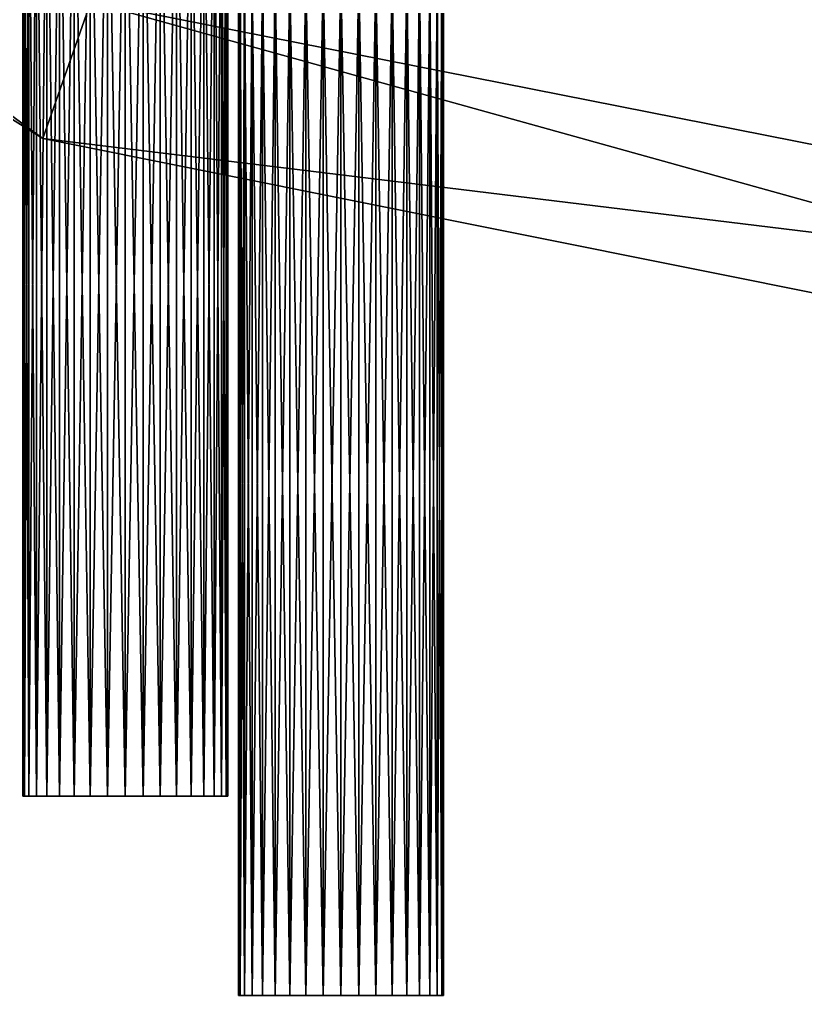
# Model space of a CAD drawing. Header units: metres. Extents: x -0.98 to 0.98, y -0.47 to 1.2.
# Drawn here: x -0.3806 to -0.2273, y -0.4669 to -0.2763 of the extents above; entities that cross this region are included whole.
import ezdxf

# ---------------------------------------------------------------- set-up
doc = ezdxf.new("R2010")
doc.units = ezdxf.units.M

msp = doc.modelspace()

# ---------------------------------------------------------------- linework, layer by layer
at = {"layer": 'Banana'}
for points in [[(-0.66817, -0.08569, 0.03883), (-0.37608, -0.29958, 0), (-0.68637, -0.10512, 0)], [(-0.66817, -0.08569, 0.03883), (-0.36673, -0.27287, 0.03883), (-0.37608, -0.29958, 0)], [(-0.68637, -0.10512, 0), (-0.37608, -0.29958, 0), (-0.36673, -0.27287, -0.03883)], [(-0.3408, -0.20017, 0.07063), (0, -0.34541, 0.03883), (-0.36673, -0.27287, 0.03883)], [(-0.3408, -0.20017, 0.07063), (0, -0.26484, 0.07062), (0, -0.34541, 0.03883)], [(-0.36673, -0.27287, -0.03883), (0, -0.34541, -0.03883), (0, -0.26484, -0.07062)], [(-0.37608, -0.29958, 0), (0, -0.34541, -0.03883), (-0.36673, -0.27287, -0.03883)], [(-0.36673, -0.27287, 0.03883), (0, -0.375), (-0.37608, -0.29958, 0)], [(-0.36673, -0.27287, 0.03883), (0, -0.34541, 0.03883), (0, -0.375)], [(-0.37608, -0.29958, 0), (0, -0.375, 0), (0, -0.34541, -0.03883)]]:
    msp.add_3dface(points, dxfattribs=at)
at = {"layer": 'Cylinder 3'}
for points in [[(-0.38002, -0.42798, 0), (-0.37971, -0.22798, 0.00347), (-0.37971, -0.42798, 0.00347)], [(-0.38002, -0.42798, 0), (-0.38002, -0.22798, 0), (-0.37971, -0.22798, 0.00347)], [(-0.37971, -0.42798, -0.00347), (-0.38002, -0.22798, 0), (-0.38002, -0.42798, 0)], [(-0.37971, -0.42798, -0.00347), (-0.37971, -0.22798, -0.00347), (-0.38002, -0.22798, 0)], [(-0.37971, -0.42798, 0.00347), (-0.37881, -0.22798, 0.00684), (-0.37881, -0.42798, 0.00684)], [(-0.37971, -0.42798, 0.00347), (-0.37971, -0.22798, 0.00347), (-0.37881, -0.22798, 0.00684)], [(-0.37881, -0.42798, -0.00684), (-0.37971, -0.22798, -0.00347), (-0.37971, -0.42798, -0.00347)], [(-0.37881, -0.42798, -0.00684), (-0.37881, -0.22798, -0.00684), (-0.37971, -0.22798, -0.00347)], [(-0.37881, -0.42798, 0.00684), (-0.37734, -0.22798, 0.01), (-0.37734, -0.42798, 0.01)], [(-0.37881, -0.42798, 0.00684), (-0.37881, -0.22798, 0.00684), (-0.37734, -0.22798, 0.01)], [(-0.37734, -0.42798, -0.01), (-0.37881, -0.22798, -0.00684), (-0.37881, -0.42798, -0.00684)], [(-0.37734, -0.42798, -0.01), (-0.37734, -0.22798, -0.01), (-0.37881, -0.22798, -0.00684)], [(-0.37734, -0.42798, 0.01), (-0.37534, -0.22798, 0.01286), (-0.37534, -0.42798, 0.01286)], [(-0.37734, -0.42798, 0.01), (-0.37734, -0.22798, 0.01), (-0.37534, -0.22798, 0.01286)], [(-0.37534, -0.42798, -0.01286), (-0.37734, -0.22798, -0.01), (-0.37734, -0.42798, -0.01)], [(-0.37534, -0.42798, -0.01286), (-0.37534, -0.22798, -0.01286), (-0.37734, -0.22798, -0.01)], [(-0.37534, -0.42798, 0.01286), (-0.37287, -0.22798, 0.01532), (-0.37287, -0.42798, 0.01532)], [(-0.37534, -0.42798, 0.01286), (-0.37534, -0.22798, 0.01286), (-0.37287, -0.22798, 0.01532)], [(-0.37287, -0.42798, -0.01532), (-0.37534, -0.22798, -0.01286), (-0.37534, -0.42798, -0.01286)], [(-0.37287, -0.42798, -0.01532), (-0.37287, -0.22798, -0.01532), (-0.37534, -0.22798, -0.01286)], [(-0.37287, -0.42798, 0.01532), (-0.37002, -0.22798, 0.01732), (-0.37002, -0.42798, 0.01732)], [(-0.37287, -0.42798, 0.01532), (-0.37287, -0.22798, 0.01532), (-0.37002, -0.22798, 0.01732)], [(-0.37002, -0.42798, -0.01732), (-0.37287, -0.22798, -0.01532), (-0.37287, -0.42798, -0.01532)], [(-0.37002, -0.42798, -0.01732), (-0.37002, -0.22798, -0.01732), (-0.37287, -0.22798, -0.01532)], [(-0.37002, -0.42798, 0.01732), (-0.36686, -0.22798, 0.01879), (-0.36686, -0.42798, 0.01879)], [(-0.37002, -0.42798, 0.01732), (-0.37002, -0.22798, 0.01732), (-0.36686, -0.22798, 0.01879)], [(-0.36686, -0.42798, -0.01879), (-0.37002, -0.22798, -0.01732), (-0.37002, -0.42798, -0.01732)], [(-0.36686, -0.42798, -0.01879), (-0.36686, -0.22798, -0.01879), (-0.37002, -0.22798, -0.01732)], [(-0.36686, -0.42798, 0.01879), (-0.36349, -0.22798, 0.0197), (-0.36349, -0.42798, 0.0197)], [(-0.36686, -0.42798, 0.01879), (-0.36686, -0.22798, 0.01879), (-0.36349, -0.22798, 0.0197)], [(-0.36349, -0.42798, -0.0197), (-0.36686, -0.22798, -0.01879), (-0.36686, -0.42798, -0.01879)], [(-0.36349, -0.42798, -0.0197), (-0.36349, -0.22798, -0.0197), (-0.36686, -0.22798, -0.01879)], [(-0.36349, -0.42798, 0.0197), (-0.36002, -0.22798, 0.02), (-0.36002, -0.42798, 0.02)], [(-0.36349, -0.42798, 0.0197), (-0.36349, -0.22798, 0.0197), (-0.36002, -0.22798, 0.02)], [(-0.36002, -0.42798, -0.02), (-0.36349, -0.22798, -0.0197), (-0.36349, -0.42798, -0.0197)], [(-0.36002, -0.42798, -0.02), (-0.36002, -0.22798, -0.02), (-0.36349, -0.22798, -0.0197)], [(-0.35654, -0.42798, -0.0197), (-0.36002, -0.22798, -0.02), (-0.36002, -0.42798, -0.02)], [(-0.35654, -0.42798, -0.0197), (-0.35654, -0.22798, -0.0197), (-0.36002, -0.22798, -0.02)], [(-0.36002, -0.42798, 0.02), (-0.35654, -0.22798, 0.0197), (-0.35654, -0.42798, 0.0197)], [(-0.36002, -0.42798, 0.02), (-0.36002, -0.22798, 0.02), (-0.35654, -0.22798, 0.0197)], [(-0.35318, -0.42798, -0.01879), (-0.35654, -0.22798, -0.0197), (-0.35654, -0.42798, -0.0197)], [(-0.35318, -0.42798, -0.01879), (-0.35318, -0.22798, -0.01879), (-0.35654, -0.22798, -0.0197)], [(-0.35654, -0.42798, 0.0197), (-0.35318, -0.22798, 0.01879), (-0.35318, -0.42798, 0.01879)], [(-0.35654, -0.42798, 0.0197), (-0.35654, -0.22798, 0.0197), (-0.35318, -0.22798, 0.01879)], [(-0.35002, -0.42798, -0.01732), (-0.35318, -0.22798, -0.01879), (-0.35318, -0.42798, -0.01879)], [(-0.35002, -0.42798, -0.01732), (-0.35002, -0.22798, -0.01732), (-0.35318, -0.22798, -0.01879)], [(-0.35318, -0.42798, 0.01879), (-0.35002, -0.22798, 0.01732), (-0.35002, -0.42798, 0.01732)], [(-0.35318, -0.42798, 0.01879), (-0.35318, -0.22798, 0.01879), (-0.35002, -0.22798, 0.01732)], [(-0.34716, -0.42798, -0.01532), (-0.35002, -0.22798, -0.01732), (-0.35002, -0.42798, -0.01732)], [(-0.34716, -0.42798, -0.01532), (-0.34716, -0.22798, -0.01532), (-0.35002, -0.22798, -0.01732)], [(-0.35002, -0.42798, 0.01732), (-0.34716, -0.22798, 0.01532), (-0.34716, -0.42798, 0.01532)], [(-0.35002, -0.42798, 0.01732), (-0.35002, -0.22798, 0.01732), (-0.34716, -0.22798, 0.01532)], [(-0.3447, -0.42798, -0.01286), (-0.34716, -0.22798, -0.01532), (-0.34716, -0.42798, -0.01532)], [(-0.3447, -0.42798, -0.01286), (-0.3447, -0.22798, -0.01286), (-0.34716, -0.22798, -0.01532)], [(-0.34716, -0.42798, 0.01532), (-0.3447, -0.22798, 0.01286), (-0.3447, -0.42798, 0.01286)], [(-0.34716, -0.42798, 0.01532), (-0.34716, -0.22798, 0.01532), (-0.3447, -0.22798, 0.01286)], [(-0.3427, -0.42798, -0.01), (-0.3447, -0.22798, -0.01286), (-0.3447, -0.42798, -0.01286)], [(-0.3427, -0.42798, -0.01), (-0.3427, -0.22798, -0.01), (-0.3447, -0.22798, -0.01286)], [(-0.3447, -0.42798, 0.01286), (-0.3427, -0.22798, 0.01), (-0.3427, -0.42798, 0.01)], [(-0.3447, -0.42798, 0.01286), (-0.3447, -0.22798, 0.01286), (-0.3427, -0.22798, 0.01)], [(-0.34122, -0.42798, -0.00684), (-0.3427, -0.22798, -0.01), (-0.3427, -0.42798, -0.01)], [(-0.34122, -0.42798, -0.00684), (-0.34122, -0.22798, -0.00684), (-0.3427, -0.22798, -0.01)], [(-0.3427, -0.42798, 0.01), (-0.34122, -0.22798, 0.00684), (-0.34122, -0.42798, 0.00684)], [(-0.3427, -0.42798, 0.01), (-0.3427, -0.22798, 0.01), (-0.34122, -0.22798, 0.00684)], [(-0.34032, -0.42798, -0.00347), (-0.34122, -0.22798, -0.00684), (-0.34122, -0.42798, -0.00684)], [(-0.34032, -0.42798, -0.00347), (-0.34032, -0.22798, -0.00347), (-0.34122, -0.22798, -0.00684)], [(-0.34122, -0.42798, 0.00684), (-0.34032, -0.22798, 0.00347), (-0.34032, -0.42798, 0.00347)], [(-0.34122, -0.42798, 0.00684), (-0.34122, -0.22798, 0.00684), (-0.34032, -0.22798, 0.00347)], [(-0.34002, -0.42798, 0), (-0.34032, -0.22798, -0.00347), (-0.34032, -0.42798, -0.00347)], [(-0.34002, -0.42798, 0), (-0.34002, -0.22798, 0), (-0.34032, -0.22798, -0.00347)], [(-0.34032, -0.42798, 0.00347), (-0.34002, -0.22798, 0), (-0.34002, -0.42798, 0)], [(-0.34032, -0.42798, 0.00347), (-0.34032, -0.22798, 0.00347), (-0.34002, -0.22798, 0)], [(-0.36002, -0.42798, 0), (-0.38002, -0.42798, 0), (-0.37971, -0.42798, 0.00347)], [(-0.38002, -0.42798, 0), (-0.37971, -0.42798, 0.00347), (-0.37971, -0.42798, 0.00347)], [(-0.38002, -0.42798, 0), (-0.38002, -0.42798, 0), (-0.37971, -0.42798, 0.00347)], [(-0.36002, -0.42798, 0), (-0.38002, -0.42798, 0), (-0.36002, -0.42798, 0)], [(-0.36002, -0.42798, 0), (-0.37971, -0.42798, -0.00347), (-0.38002, -0.42798, 0)], [(-0.37971, -0.42798, -0.00347), (-0.38002, -0.42798, 0), (-0.38002, -0.42798, 0)], [(-0.37971, -0.42798, -0.00347), (-0.37971, -0.42798, -0.00347), (-0.38002, -0.42798, 0)], [(-0.36002, -0.42798, 0), (-0.37971, -0.42798, 0.00347), (-0.37881, -0.42798, 0.00684)], [(-0.37971, -0.42798, 0.00347), (-0.37881, -0.42798, 0.00684), (-0.37881, -0.42798, 0.00684)], [(-0.37971, -0.42798, 0.00347), (-0.37971, -0.42798, 0.00347), (-0.37881, -0.42798, 0.00684)], [(-0.36002, -0.42798, 0), (-0.37971, -0.42798, 0.00347), (-0.36002, -0.42798, 0)], [(-0.36002, -0.42798, 0), (-0.37971, -0.42798, -0.00347), (-0.36002, -0.42798, 0)], [(-0.36002, -0.42798, 0), (-0.37881, -0.42798, -0.00684), (-0.37971, -0.42798, -0.00347)], [(-0.37881, -0.42798, -0.00684), (-0.37971, -0.42798, -0.00347), (-0.37971, -0.42798, -0.00347)], [(-0.37881, -0.42798, -0.00684), (-0.37881, -0.42798, -0.00684), (-0.37971, -0.42798, -0.00347)], [(-0.36002, -0.42798, 0), (-0.37881, -0.42798, 0.00684), (-0.37734, -0.42798, 0.01)], [(-0.37881, -0.42798, 0.00684), (-0.37734, -0.42798, 0.01), (-0.37734, -0.42798, 0.01)], [(-0.37881, -0.42798, 0.00684), (-0.37881, -0.42798, 0.00684), (-0.37734, -0.42798, 0.01)], [(-0.36002, -0.42798, 0), (-0.37881, -0.42798, 0.00684), (-0.36002, -0.42798, 0)], [(-0.36002, -0.42798, 0), (-0.37881, -0.42798, -0.00684), (-0.36002, -0.42798, 0)], [(-0.36002, -0.42798, 0), (-0.37734, -0.42798, -0.01), (-0.37881, -0.42798, -0.00684)], [(-0.37734, -0.42798, -0.01), (-0.37881, -0.42798, -0.00684), (-0.37881, -0.42798, -0.00684)], [(-0.37734, -0.42798, -0.01), (-0.37734, -0.42798, -0.01), (-0.37881, -0.42798, -0.00684)], [(-0.36002, -0.42798, 0), (-0.37734, -0.42798, 0.01), (-0.37534, -0.42798, 0.01286)], [(-0.37734, -0.42798, 0.01), (-0.37534, -0.42798, 0.01286), (-0.37534, -0.42798, 0.01286)], [(-0.37734, -0.42798, 0.01), (-0.37734, -0.42798, 0.01), (-0.37534, -0.42798, 0.01286)], [(-0.36002, -0.42798, 0), (-0.37734, -0.42798, 0.01), (-0.36002, -0.42798, 0)], [(-0.36002, -0.42798, 0), (-0.37734, -0.42798, -0.01), (-0.36002, -0.42798, 0)], [(-0.36002, -0.42798, 0), (-0.37534, -0.42798, -0.01286), (-0.37734, -0.42798, -0.01)], [(-0.37534, -0.42798, -0.01286), (-0.37734, -0.42798, -0.01), (-0.37734, -0.42798, -0.01)], [(-0.37534, -0.42798, -0.01286), (-0.37534, -0.42798, -0.01286), (-0.37734, -0.42798, -0.01)], [(-0.36002, -0.42798, 0), (-0.37534, -0.42798, 0.01286), (-0.37287, -0.42798, 0.01532)], [(-0.37534, -0.42798, 0.01286), (-0.37287, -0.42798, 0.01532), (-0.37287, -0.42798, 0.01532)], [(-0.37534, -0.42798, 0.01286), (-0.37534, -0.42798, 0.01286), (-0.37287, -0.42798, 0.01532)], [(-0.36002, -0.42798, 0), (-0.37534, -0.42798, 0.01286), (-0.36002, -0.42798, 0)], [(-0.36002, -0.42798, 0), (-0.37534, -0.42798, -0.01286), (-0.36002, -0.42798, 0)], [(-0.36002, -0.42798, 0), (-0.37287, -0.42798, -0.01532), (-0.37534, -0.42798, -0.01286)], [(-0.37287, -0.42798, -0.01532), (-0.37534, -0.42798, -0.01286), (-0.37534, -0.42798, -0.01286)], [(-0.37287, -0.42798, -0.01532), (-0.37287, -0.42798, -0.01532), (-0.37534, -0.42798, -0.01286)], [(-0.36002, -0.42798, 0), (-0.37287, -0.42798, 0.01532), (-0.37002, -0.42798, 0.01732)], [(-0.37287, -0.42798, 0.01532), (-0.37002, -0.42798, 0.01732), (-0.37002, -0.42798, 0.01732)], [(-0.37287, -0.42798, 0.01532), (-0.37287, -0.42798, 0.01532), (-0.37002, -0.42798, 0.01732)], [(-0.36002, -0.42798, 0), (-0.37287, -0.42798, 0.01532), (-0.36002, -0.42798, 0)], [(-0.36002, -0.42798, 0), (-0.37287, -0.42798, -0.01532), (-0.36002, -0.42798, 0)], [(-0.36002, -0.42798, 0), (-0.37002, -0.42798, -0.01732), (-0.37287, -0.42798, -0.01532)], [(-0.37002, -0.42798, -0.01732), (-0.37287, -0.42798, -0.01532), (-0.37287, -0.42798, -0.01532)], [(-0.37002, -0.42798, -0.01732), (-0.37002, -0.42798, -0.01732), (-0.37287, -0.42798, -0.01532)], [(-0.36002, -0.42798, 0), (-0.37002, -0.42798, 0.01732), (-0.36686, -0.42798, 0.01879)], [(-0.37002, -0.42798, 0.01732), (-0.36686, -0.42798, 0.01879), (-0.36686, -0.42798, 0.01879)], [(-0.37002, -0.42798, 0.01732), (-0.37002, -0.42798, 0.01732), (-0.36686, -0.42798, 0.01879)], [(-0.36002, -0.42798, 0), (-0.37002, -0.42798, 0.01732), (-0.36002, -0.42798, 0)], [(-0.36002, -0.42798, 0), (-0.37002, -0.42798, -0.01732), (-0.36002, -0.42798, 0)], [(-0.36002, -0.42798, 0), (-0.36686, -0.42798, -0.01879), (-0.37002, -0.42798, -0.01732)], [(-0.36686, -0.42798, -0.01879), (-0.37002, -0.42798, -0.01732), (-0.37002, -0.42798, -0.01732)], [(-0.36686, -0.42798, -0.01879), (-0.36686, -0.42798, -0.01879), (-0.37002, -0.42798, -0.01732)], [(-0.36002, -0.42798, 0), (-0.36686, -0.42798, 0.01879), (-0.36349, -0.42798, 0.0197)], [(-0.36686, -0.42798, 0.01879), (-0.36349, -0.42798, 0.0197), (-0.36349, -0.42798, 0.0197)], [(-0.36686, -0.42798, 0.01879), (-0.36686, -0.42798, 0.01879), (-0.36349, -0.42798, 0.0197)], [(-0.36002, -0.42798, 0), (-0.36686, -0.42798, 0.01879), (-0.36002, -0.42798, 0)], [(-0.36002, -0.42798, 0), (-0.36686, -0.42798, -0.01879), (-0.36002, -0.42798, 0)], [(-0.36002, -0.42798, 0), (-0.36349, -0.42798, -0.0197), (-0.36686, -0.42798, -0.01879)], [(-0.36349, -0.42798, -0.0197), (-0.36686, -0.42798, -0.01879), (-0.36686, -0.42798, -0.01879)], [(-0.36349, -0.42798, -0.0197), (-0.36349, -0.42798, -0.0197), (-0.36686, -0.42798, -0.01879)], [(-0.36002, -0.42798, 0), (-0.36349, -0.42798, 0.0197), (-0.36002, -0.42798, 0.02)], [(-0.36349, -0.42798, 0.0197), (-0.36002, -0.42798, 0.02), (-0.36002, -0.42798, 0.02)], [(-0.36349, -0.42798, 0.0197), (-0.36349, -0.42798, 0.0197), (-0.36002, -0.42798, 0.02)], [(-0.36002, -0.42798, 0), (-0.36349, -0.42798, 0.0197), (-0.36002, -0.42798, 0)], [(-0.36002, -0.42798, 0), (-0.36349, -0.42798, -0.0197), (-0.36002, -0.42798, 0)], [(-0.36002, -0.42798, 0), (-0.36002, -0.42798, -0.02), (-0.36349, -0.42798, -0.0197)], [(-0.36002, -0.42798, -0.02), (-0.36349, -0.42798, -0.0197), (-0.36349, -0.42798, -0.0197)], [(-0.36002, -0.42798, -0.02), (-0.36002, -0.42798, -0.02), (-0.36349, -0.42798, -0.0197)], [(-0.36002, -0.42798, 0), (-0.36002, -0.42798, 0.02), (-0.36002, -0.42798, 0)], [(-0.36002, -0.42798, 0), (-0.36002, -0.42798, -0.02), (-0.36002, -0.42798, 0)], [(-0.36002, -0.42798, 0), (-0.35654, -0.42798, -0.0197), (-0.36002, -0.42798, -0.02)], [(-0.35654, -0.42798, -0.0197), (-0.36002, -0.42798, -0.02), (-0.36002, -0.42798, -0.02)], [(-0.35654, -0.42798, -0.0197), (-0.35654, -0.42798, -0.0197), (-0.36002, -0.42798, -0.02)], [(-0.36002, -0.42798, 0), (-0.35654, -0.42798, -0.0197), (-0.36002, -0.42798, 0)], [(-0.36002, -0.42798, 0), (-0.35318, -0.42798, -0.01879), (-0.35654, -0.42798, -0.0197)], [(-0.36002, -0.42798, 0), (-0.35318, -0.42798, -0.01879), (-0.36002, -0.42798, 0)], [(-0.36002, -0.42798, 0), (-0.35002, -0.42798, -0.01732), (-0.35318, -0.42798, -0.01879)], [(-0.36002, -0.42798, 0), (-0.35002, -0.42798, -0.01732), (-0.36002, -0.42798, 0)], [(-0.36002, -0.42798, 0), (-0.34716, -0.42798, -0.01532), (-0.35002, -0.42798, -0.01732)], [(-0.36002, -0.42798, 0), (-0.34716, -0.42798, -0.01532), (-0.36002, -0.42798, 0)], [(-0.36002, -0.42798, 0), (-0.3447, -0.42798, -0.01286), (-0.34716, -0.42798, -0.01532)], [(-0.36002, -0.42798, 0), (-0.3447, -0.42798, -0.01286), (-0.36002, -0.42798, 0)], [(-0.36002, -0.42798, 0), (-0.3427, -0.42798, -0.01), (-0.3447, -0.42798, -0.01286)], [(-0.36002, -0.42798, 0), (-0.3427, -0.42798, -0.01), (-0.36002, -0.42798, 0)], [(-0.36002, -0.42798, 0), (-0.34122, -0.42798, -0.00684), (-0.3427, -0.42798, -0.01)], [(-0.36002, -0.42798, 0), (-0.34122, -0.42798, -0.00684), (-0.36002, -0.42798, 0)], [(-0.36002, -0.42798, 0), (-0.34032, -0.42798, -0.00347), (-0.34122, -0.42798, -0.00684)], [(-0.36002, -0.42798, 0), (-0.34032, -0.42798, -0.00347), (-0.36002, -0.42798, 0)], [(-0.36002, -0.42798, 0), (-0.34002, -0.42798, 0), (-0.34032, -0.42798, -0.00347)], [(-0.36002, -0.42798, 0), (-0.34002, -0.42798, 0), (-0.36002, -0.42798, 0)], [(-0.36002, -0.42798, 0), (-0.34032, -0.42798, 0.00347), (-0.34002, -0.42798, 0)], [(-0.36002, -0.42798, 0), (-0.34032, -0.42798, 0.00347), (-0.36002, -0.42798, 0)], [(-0.36002, -0.42798, 0), (-0.34122, -0.42798, 0.00684), (-0.34032, -0.42798, 0.00347)], [(-0.36002, -0.42798, 0), (-0.34122, -0.42798, 0.00684), (-0.36002, -0.42798, 0)], [(-0.36002, -0.42798, 0), (-0.3427, -0.42798, 0.01), (-0.34122, -0.42798, 0.00684)], [(-0.36002, -0.42798, 0), (-0.3427, -0.42798, 0.01), (-0.36002, -0.42798, 0)], [(-0.36002, -0.42798, 0), (-0.3447, -0.42798, 0.01286), (-0.3427, -0.42798, 0.01)], [(-0.36002, -0.42798, 0), (-0.3447, -0.42798, 0.01286), (-0.36002, -0.42798, 0)], [(-0.36002, -0.42798, 0), (-0.34716, -0.42798, 0.01532), (-0.3447, -0.42798, 0.01286)], [(-0.36002, -0.42798, 0), (-0.34716, -0.42798, 0.01532), (-0.36002, -0.42798, 0)], [(-0.36002, -0.42798, 0), (-0.35002, -0.42798, 0.01732), (-0.34716, -0.42798, 0.01532)], [(-0.36002, -0.42798, 0), (-0.35002, -0.42798, 0.01732), (-0.36002, -0.42798, 0)], [(-0.36002, -0.42798, 0), (-0.35318, -0.42798, 0.01879), (-0.35002, -0.42798, 0.01732)], [(-0.36002, -0.42798, 0), (-0.35318, -0.42798, 0.01879), (-0.36002, -0.42798, 0)], [(-0.36002, -0.42798, 0), (-0.35654, -0.42798, 0.0197), (-0.35318, -0.42798, 0.01879)], [(-0.36002, -0.42798, 0), (-0.35654, -0.42798, 0.0197), (-0.36002, -0.42798, 0)], [(-0.36002, -0.42798, 0), (-0.36002, -0.42798, 0.02), (-0.35654, -0.42798, 0.0197)], [(-0.36002, -0.42798, 0.02), (-0.35654, -0.42798, 0.0197), (-0.35654, -0.42798, 0.0197)], [(-0.36002, -0.42798, 0.02), (-0.36002, -0.42798, 0.02), (-0.35654, -0.42798, 0.0197)], [(-0.35318, -0.42798, -0.01879), (-0.35654, -0.42798, -0.0197), (-0.35654, -0.42798, -0.0197)], [(-0.35318, -0.42798, -0.01879), (-0.35318, -0.42798, -0.01879), (-0.35654, -0.42798, -0.0197)], [(-0.35654, -0.42798, 0.0197), (-0.35318, -0.42798, 0.01879), (-0.35318, -0.42798, 0.01879)], [(-0.35654, -0.42798, 0.0197), (-0.35654, -0.42798, 0.0197), (-0.35318, -0.42798, 0.01879)], [(-0.35002, -0.42798, -0.01732), (-0.35318, -0.42798, -0.01879), (-0.35318, -0.42798, -0.01879)], [(-0.35002, -0.42798, -0.01732), (-0.35002, -0.42798, -0.01732), (-0.35318, -0.42798, -0.01879)], [(-0.35318, -0.42798, 0.01879), (-0.35002, -0.42798, 0.01732), (-0.35002, -0.42798, 0.01732)], [(-0.35318, -0.42798, 0.01879), (-0.35318, -0.42798, 0.01879), (-0.35002, -0.42798, 0.01732)], [(-0.34716, -0.42798, -0.01532), (-0.35002, -0.42798, -0.01732), (-0.35002, -0.42798, -0.01732)], [(-0.34716, -0.42798, -0.01532), (-0.34716, -0.42798, -0.01532), (-0.35002, -0.42798, -0.01732)], [(-0.35002, -0.42798, 0.01732), (-0.34716, -0.42798, 0.01532), (-0.34716, -0.42798, 0.01532)], [(-0.35002, -0.42798, 0.01732), (-0.35002, -0.42798, 0.01732), (-0.34716, -0.42798, 0.01532)], [(-0.3447, -0.42798, -0.01286), (-0.34716, -0.42798, -0.01532), (-0.34716, -0.42798, -0.01532)], [(-0.3447, -0.42798, -0.01286), (-0.3447, -0.42798, -0.01286), (-0.34716, -0.42798, -0.01532)], [(-0.34716, -0.42798, 0.01532), (-0.3447, -0.42798, 0.01286), (-0.3447, -0.42798, 0.01286)], [(-0.34716, -0.42798, 0.01532), (-0.34716, -0.42798, 0.01532), (-0.3447, -0.42798, 0.01286)], [(-0.3427, -0.42798, -0.01), (-0.3447, -0.42798, -0.01286), (-0.3447, -0.42798, -0.01286)], [(-0.3427, -0.42798, -0.01), (-0.3427, -0.42798, -0.01), (-0.3447, -0.42798, -0.01286)], [(-0.3447, -0.42798, 0.01286), (-0.3427, -0.42798, 0.01), (-0.3427, -0.42798, 0.01)], [(-0.3447, -0.42798, 0.01286), (-0.3447, -0.42798, 0.01286), (-0.3427, -0.42798, 0.01)], [(-0.34122, -0.42798, -0.00684), (-0.3427, -0.42798, -0.01), (-0.3427, -0.42798, -0.01)], [(-0.34122, -0.42798, -0.00684), (-0.34122, -0.42798, -0.00684), (-0.3427, -0.42798, -0.01)], [(-0.3427, -0.42798, 0.01), (-0.34122, -0.42798, 0.00684), (-0.34122, -0.42798, 0.00684)], [(-0.3427, -0.42798, 0.01), (-0.3427, -0.42798, 0.01), (-0.34122, -0.42798, 0.00684)], [(-0.34032, -0.42798, -0.00347), (-0.34122, -0.42798, -0.00684), (-0.34122, -0.42798, -0.00684)], [(-0.34032, -0.42798, -0.00347), (-0.34032, -0.42798, -0.00347), (-0.34122, -0.42798, -0.00684)], [(-0.34122, -0.42798, 0.00684), (-0.34032, -0.42798, 0.00347), (-0.34032, -0.42798, 0.00347)], [(-0.34122, -0.42798, 0.00684), (-0.34122, -0.42798, 0.00684), (-0.34032, -0.42798, 0.00347)], [(-0.34002, -0.42798, 0), (-0.34032, -0.42798, -0.00347), (-0.34032, -0.42798, -0.00347)], [(-0.34002, -0.42798, 0), (-0.34002, -0.42798, 0), (-0.34032, -0.42798, -0.00347)], [(-0.34032, -0.42798, 0.00347), (-0.34002, -0.42798, 0), (-0.34002, -0.42798, 0)], [(-0.34032, -0.42798, 0.00347), (-0.34032, -0.42798, 0.00347), (-0.34002, -0.42798, 0)]]:
    msp.add_3dface(points, dxfattribs=at)
at = {"layer": 'Cylinder 4'}
for points in [[(-0.33794, -0.46687, 0), (-0.33763, -0.26687, 0.00347), (-0.33763, -0.46687, 0.00347)], [(-0.33794, -0.46687, 0), (-0.33794, -0.26687, 0), (-0.33763, -0.26687, 0.00347)], [(-0.33763, -0.46687, -0.00347), (-0.33794, -0.26687, 0), (-0.33794, -0.46687, 0)], [(-0.33763, -0.46687, -0.00347), (-0.33763, -0.26687, -0.00347), (-0.33794, -0.26687, 0)], [(-0.33763, -0.46687, 0.00347), (-0.33673, -0.26687, 0.00684), (-0.33673, -0.46687, 0.00684)], [(-0.33763, -0.46687, 0.00347), (-0.33763, -0.26687, 0.00347), (-0.33673, -0.26687, 0.00684)], [(-0.33673, -0.46687, -0.00684), (-0.33763, -0.26687, -0.00347), (-0.33763, -0.46687, -0.00347)], [(-0.33673, -0.46687, -0.00684), (-0.33673, -0.26687, -0.00684), (-0.33763, -0.26687, -0.00347)], [(-0.33673, -0.46687, 0.00684), (-0.33526, -0.26687, 0.01), (-0.33526, -0.46687, 0.01)], [(-0.33673, -0.46687, 0.00684), (-0.33673, -0.26687, 0.00684), (-0.33526, -0.26687, 0.01)], [(-0.33526, -0.46687, -0.01), (-0.33673, -0.26687, -0.00684), (-0.33673, -0.46687, -0.00684)], [(-0.33526, -0.46687, -0.01), (-0.33526, -0.26687, -0.01), (-0.33673, -0.26687, -0.00684)], [(-0.33526, -0.46687, 0.01), (-0.33326, -0.26687, 0.01286), (-0.33326, -0.46687, 0.01286)], [(-0.33526, -0.46687, 0.01), (-0.33526, -0.26687, 0.01), (-0.33326, -0.26687, 0.01286)], [(-0.33326, -0.46687, -0.01286), (-0.33526, -0.26687, -0.01), (-0.33526, -0.46687, -0.01)], [(-0.33326, -0.46687, -0.01286), (-0.33326, -0.26687, -0.01286), (-0.33526, -0.26687, -0.01)], [(-0.33326, -0.46687, 0.01286), (-0.33079, -0.26687, 0.01532), (-0.33079, -0.46687, 0.01532)], [(-0.33326, -0.46687, 0.01286), (-0.33326, -0.26687, 0.01286), (-0.33079, -0.26687, 0.01532)], [(-0.33079, -0.46687, -0.01532), (-0.33326, -0.26687, -0.01286), (-0.33326, -0.46687, -0.01286)], [(-0.33079, -0.46687, -0.01532), (-0.33079, -0.26687, -0.01532), (-0.33326, -0.26687, -0.01286)], [(-0.33079, -0.46687, 0.01532), (-0.32794, -0.26687, 0.01732), (-0.32794, -0.46687, 0.01732)], [(-0.33079, -0.46687, 0.01532), (-0.33079, -0.26687, 0.01532), (-0.32794, -0.26687, 0.01732)], [(-0.32794, -0.46687, -0.01732), (-0.33079, -0.26687, -0.01532), (-0.33079, -0.46687, -0.01532)], [(-0.32794, -0.46687, -0.01732), (-0.32794, -0.26687, -0.01732), (-0.33079, -0.26687, -0.01532)], [(-0.32794, -0.46687, 0.01732), (-0.32478, -0.26687, 0.01879), (-0.32478, -0.46687, 0.01879)], [(-0.32794, -0.46687, 0.01732), (-0.32794, -0.26687, 0.01732), (-0.32478, -0.26687, 0.01879)], [(-0.32478, -0.46687, -0.01879), (-0.32794, -0.26687, -0.01732), (-0.32794, -0.46687, -0.01732)], [(-0.32478, -0.46687, -0.01879), (-0.32478, -0.26687, -0.01879), (-0.32794, -0.26687, -0.01732)], [(-0.32478, -0.46687, 0.01879), (-0.32141, -0.26687, 0.0197), (-0.32141, -0.46687, 0.0197)], [(-0.32478, -0.46687, 0.01879), (-0.32478, -0.26687, 0.01879), (-0.32141, -0.26687, 0.0197)], [(-0.32141, -0.46687, -0.0197), (-0.32478, -0.26687, -0.01879), (-0.32478, -0.46687, -0.01879)], [(-0.32141, -0.46687, -0.0197), (-0.32141, -0.26687, -0.0197), (-0.32478, -0.26687, -0.01879)], [(-0.32141, -0.46687, 0.0197), (-0.31794, -0.26687, 0.02), (-0.31794, -0.46687, 0.02)], [(-0.32141, -0.46687, 0.0197), (-0.32141, -0.26687, 0.0197), (-0.31794, -0.26687, 0.02)], [(-0.31794, -0.46687, -0.02), (-0.32141, -0.26687, -0.0197), (-0.32141, -0.46687, -0.0197)], [(-0.31794, -0.46687, -0.02), (-0.31794, -0.26687, -0.02), (-0.32141, -0.26687, -0.0197)], [(-0.31446, -0.46687, -0.0197), (-0.31794, -0.26687, -0.02), (-0.31794, -0.46687, -0.02)], [(-0.31446, -0.46687, -0.0197), (-0.31446, -0.26687, -0.0197), (-0.31794, -0.26687, -0.02)], [(-0.31794, -0.46687, 0.02), (-0.31446, -0.26687, 0.0197), (-0.31446, -0.46687, 0.0197)], [(-0.31794, -0.46687, 0.02), (-0.31794, -0.26687, 0.02), (-0.31446, -0.26687, 0.0197)], [(-0.3111, -0.46687, -0.01879), (-0.31446, -0.26687, -0.0197), (-0.31446, -0.46687, -0.0197)], [(-0.3111, -0.46687, -0.01879), (-0.3111, -0.26687, -0.01879), (-0.31446, -0.26687, -0.0197)], [(-0.31446, -0.46687, 0.0197), (-0.3111, -0.26687, 0.01879), (-0.3111, -0.46687, 0.01879)], [(-0.31446, -0.46687, 0.0197), (-0.31446, -0.26687, 0.0197), (-0.3111, -0.26687, 0.01879)], [(-0.30794, -0.46687, -0.01732), (-0.3111, -0.26687, -0.01879), (-0.3111, -0.46687, -0.01879)], [(-0.30794, -0.46687, -0.01732), (-0.30794, -0.26687, -0.01732), (-0.3111, -0.26687, -0.01879)], [(-0.3111, -0.46687, 0.01879), (-0.30794, -0.26687, 0.01732), (-0.30794, -0.46687, 0.01732)], [(-0.3111, -0.46687, 0.01879), (-0.3111, -0.26687, 0.01879), (-0.30794, -0.26687, 0.01732)], [(-0.30508, -0.46687, -0.01532), (-0.30794, -0.26687, -0.01732), (-0.30794, -0.46687, -0.01732)], [(-0.30508, -0.46687, -0.01532), (-0.30508, -0.26687, -0.01532), (-0.30794, -0.26687, -0.01732)], [(-0.30794, -0.46687, 0.01732), (-0.30508, -0.26687, 0.01532), (-0.30508, -0.46687, 0.01532)], [(-0.30794, -0.46687, 0.01732), (-0.30794, -0.26687, 0.01732), (-0.30508, -0.26687, 0.01532)], [(-0.30262, -0.46687, -0.01286), (-0.30508, -0.26687, -0.01532), (-0.30508, -0.46687, -0.01532)], [(-0.30262, -0.46687, -0.01286), (-0.30262, -0.26687, -0.01286), (-0.30508, -0.26687, -0.01532)], [(-0.30508, -0.46687, 0.01532), (-0.30262, -0.26687, 0.01286), (-0.30262, -0.46687, 0.01286)], [(-0.30508, -0.46687, 0.01532), (-0.30508, -0.26687, 0.01532), (-0.30262, -0.26687, 0.01286)], [(-0.30062, -0.46687, -0.01), (-0.30262, -0.26687, -0.01286), (-0.30262, -0.46687, -0.01286)], [(-0.30062, -0.46687, -0.01), (-0.30062, -0.26687, -0.01), (-0.30262, -0.26687, -0.01286)], [(-0.30262, -0.46687, 0.01286), (-0.30062, -0.26687, 0.01), (-0.30062, -0.46687, 0.01)], [(-0.30262, -0.46687, 0.01286), (-0.30262, -0.26687, 0.01286), (-0.30062, -0.26687, 0.01)], [(-0.29914, -0.46687, -0.00684), (-0.30062, -0.26687, -0.01), (-0.30062, -0.46687, -0.01)], [(-0.29914, -0.46687, -0.00684), (-0.29914, -0.26687, -0.00684), (-0.30062, -0.26687, -0.01)], [(-0.30062, -0.46687, 0.01), (-0.29914, -0.26687, 0.00684), (-0.29914, -0.46687, 0.00684)], [(-0.30062, -0.46687, 0.01), (-0.30062, -0.26687, 0.01), (-0.29914, -0.26687, 0.00684)], [(-0.29824, -0.46687, -0.00347), (-0.29914, -0.26687, -0.00684), (-0.29914, -0.46687, -0.00684)], [(-0.29824, -0.46687, -0.00347), (-0.29824, -0.26687, -0.00347), (-0.29914, -0.26687, -0.00684)], [(-0.29914, -0.46687, 0.00684), (-0.29824, -0.26687, 0.00347), (-0.29824, -0.46687, 0.00347)], [(-0.29914, -0.46687, 0.00684), (-0.29914, -0.26687, 0.00684), (-0.29824, -0.26687, 0.00347)], [(-0.29794, -0.46687, 0), (-0.29824, -0.26687, -0.00347), (-0.29824, -0.46687, -0.00347)], [(-0.29794, -0.46687, 0), (-0.29794, -0.26687, 0), (-0.29824, -0.26687, -0.00347)], [(-0.29824, -0.46687, 0.00347), (-0.29794, -0.26687, 0), (-0.29794, -0.46687, 0)], [(-0.29824, -0.46687, 0.00347), (-0.29824, -0.26687, 0.00347), (-0.29794, -0.26687, 0)], [(-0.31794, -0.46687, 0), (-0.33794, -0.46687, 0), (-0.33763, -0.46687, 0.00347)], [(-0.33794, -0.46687, 0), (-0.33763, -0.46687, 0.00347), (-0.33763, -0.46687, 0.00347)], [(-0.33794, -0.46687, 0), (-0.33794, -0.46687, 0), (-0.33763, -0.46687, 0.00347)], [(-0.31794, -0.46687, 0), (-0.33794, -0.46687, 0), (-0.31794, -0.46687, 0)], [(-0.31794, -0.46687, 0), (-0.33763, -0.46687, -0.00347), (-0.33794, -0.46687, 0)], [(-0.33763, -0.46687, -0.00347), (-0.33794, -0.46687, 0), (-0.33794, -0.46687, 0)], [(-0.33763, -0.46687, -0.00347), (-0.33763, -0.46687, -0.00347), (-0.33794, -0.46687, 0)], [(-0.31794, -0.46687, 0), (-0.33763, -0.46687, 0.00347), (-0.33673, -0.46687, 0.00684)], [(-0.33763, -0.46687, 0.00347), (-0.33673, -0.46687, 0.00684), (-0.33673, -0.46687, 0.00684)], [(-0.33763, -0.46687, 0.00347), (-0.33763, -0.46687, 0.00347), (-0.33673, -0.46687, 0.00684)], [(-0.31794, -0.46687, 0), (-0.33763, -0.46687, 0.00347), (-0.31794, -0.46687, 0)], [(-0.31794, -0.46687, 0), (-0.33763, -0.46687, -0.00347), (-0.31794, -0.46687, 0)], [(-0.31794, -0.46687, 0), (-0.33673, -0.46687, -0.00684), (-0.33763, -0.46687, -0.00347)], [(-0.33673, -0.46687, -0.00684), (-0.33763, -0.46687, -0.00347), (-0.33763, -0.46687, -0.00347)], [(-0.33673, -0.46687, -0.00684), (-0.33673, -0.46687, -0.00684), (-0.33763, -0.46687, -0.00347)], [(-0.31794, -0.46687, 0), (-0.33673, -0.46687, 0.00684), (-0.33526, -0.46687, 0.01)], [(-0.33673, -0.46687, 0.00684), (-0.33526, -0.46687, 0.01), (-0.33526, -0.46687, 0.01)], [(-0.33673, -0.46687, 0.00684), (-0.33673, -0.46687, 0.00684), (-0.33526, -0.46687, 0.01)], [(-0.31794, -0.46687, 0), (-0.33673, -0.46687, 0.00684), (-0.31794, -0.46687, 0)], [(-0.31794, -0.46687, 0), (-0.33673, -0.46687, -0.00684), (-0.31794, -0.46687, 0)], [(-0.31794, -0.46687, 0), (-0.33526, -0.46687, -0.01), (-0.33673, -0.46687, -0.00684)], [(-0.33526, -0.46687, -0.01), (-0.33673, -0.46687, -0.00684), (-0.33673, -0.46687, -0.00684)], [(-0.33526, -0.46687, -0.01), (-0.33526, -0.46687, -0.01), (-0.33673, -0.46687, -0.00684)], [(-0.31794, -0.46687, 0), (-0.33526, -0.46687, 0.01), (-0.33326, -0.46687, 0.01286)], [(-0.33526, -0.46687, 0.01), (-0.33326, -0.46687, 0.01286), (-0.33326, -0.46687, 0.01286)], [(-0.33526, -0.46687, 0.01), (-0.33526, -0.46687, 0.01), (-0.33326, -0.46687, 0.01286)], [(-0.31794, -0.46687, 0), (-0.33526, -0.46687, 0.01), (-0.31794, -0.46687, 0)], [(-0.31794, -0.46687, 0), (-0.33526, -0.46687, -0.01), (-0.31794, -0.46687, 0)], [(-0.31794, -0.46687, 0), (-0.33326, -0.46687, -0.01286), (-0.33526, -0.46687, -0.01)], [(-0.33326, -0.46687, -0.01286), (-0.33526, -0.46687, -0.01), (-0.33526, -0.46687, -0.01)], [(-0.33326, -0.46687, -0.01286), (-0.33326, -0.46687, -0.01286), (-0.33526, -0.46687, -0.01)], [(-0.31794, -0.46687, 0), (-0.33326, -0.46687, 0.01286), (-0.33079, -0.46687, 0.01532)], [(-0.33326, -0.46687, 0.01286), (-0.33079, -0.46687, 0.01532), (-0.33079, -0.46687, 0.01532)], [(-0.33326, -0.46687, 0.01286), (-0.33326, -0.46687, 0.01286), (-0.33079, -0.46687, 0.01532)], [(-0.31794, -0.46687, 0), (-0.33326, -0.46687, 0.01286), (-0.31794, -0.46687, 0)], [(-0.31794, -0.46687, 0), (-0.33326, -0.46687, -0.01286), (-0.31794, -0.46687, 0)], [(-0.31794, -0.46687, 0), (-0.33079, -0.46687, -0.01532), (-0.33326, -0.46687, -0.01286)], [(-0.33079, -0.46687, -0.01532), (-0.33326, -0.46687, -0.01286), (-0.33326, -0.46687, -0.01286)], [(-0.33079, -0.46687, -0.01532), (-0.33079, -0.46687, -0.01532), (-0.33326, -0.46687, -0.01286)], [(-0.31794, -0.46687, 0), (-0.33079, -0.46687, 0.01532), (-0.32794, -0.46687, 0.01732)], [(-0.33079, -0.46687, 0.01532), (-0.32794, -0.46687, 0.01732), (-0.32794, -0.46687, 0.01732)], [(-0.33079, -0.46687, 0.01532), (-0.33079, -0.46687, 0.01532), (-0.32794, -0.46687, 0.01732)], [(-0.31794, -0.46687, 0), (-0.33079, -0.46687, 0.01532), (-0.31794, -0.46687, 0)], [(-0.31794, -0.46687, 0), (-0.33079, -0.46687, -0.01532), (-0.31794, -0.46687, 0)], [(-0.31794, -0.46687, 0), (-0.32794, -0.46687, -0.01732), (-0.33079, -0.46687, -0.01532)], [(-0.32794, -0.46687, -0.01732), (-0.33079, -0.46687, -0.01532), (-0.33079, -0.46687, -0.01532)], [(-0.32794, -0.46687, -0.01732), (-0.32794, -0.46687, -0.01732), (-0.33079, -0.46687, -0.01532)], [(-0.31794, -0.46687, 0), (-0.32794, -0.46687, 0.01732), (-0.32478, -0.46687, 0.01879)], [(-0.32794, -0.46687, 0.01732), (-0.32478, -0.46687, 0.01879), (-0.32478, -0.46687, 0.01879)], [(-0.32794, -0.46687, 0.01732), (-0.32794, -0.46687, 0.01732), (-0.32478, -0.46687, 0.01879)], [(-0.31794, -0.46687, 0), (-0.32794, -0.46687, 0.01732), (-0.31794, -0.46687, 0)], [(-0.31794, -0.46687, 0), (-0.32794, -0.46687, -0.01732), (-0.31794, -0.46687, 0)], [(-0.31794, -0.46687, 0), (-0.32478, -0.46687, -0.01879), (-0.32794, -0.46687, -0.01732)], [(-0.32478, -0.46687, -0.01879), (-0.32794, -0.46687, -0.01732), (-0.32794, -0.46687, -0.01732)], [(-0.32478, -0.46687, -0.01879), (-0.32478, -0.46687, -0.01879), (-0.32794, -0.46687, -0.01732)], [(-0.31794, -0.46687, 0), (-0.32478, -0.46687, 0.01879), (-0.32141, -0.46687, 0.0197)], [(-0.32478, -0.46687, 0.01879), (-0.32141, -0.46687, 0.0197), (-0.32141, -0.46687, 0.0197)], [(-0.32478, -0.46687, 0.01879), (-0.32478, -0.46687, 0.01879), (-0.32141, -0.46687, 0.0197)], [(-0.31794, -0.46687, 0), (-0.32478, -0.46687, 0.01879), (-0.31794, -0.46687, 0)], [(-0.31794, -0.46687, 0), (-0.32478, -0.46687, -0.01879), (-0.31794, -0.46687, 0)], [(-0.31794, -0.46687, 0), (-0.32141, -0.46687, -0.0197), (-0.32478, -0.46687, -0.01879)], [(-0.32141, -0.46687, -0.0197), (-0.32478, -0.46687, -0.01879), (-0.32478, -0.46687, -0.01879)], [(-0.32141, -0.46687, -0.0197), (-0.32141, -0.46687, -0.0197), (-0.32478, -0.46687, -0.01879)], [(-0.31794, -0.46687, 0), (-0.32141, -0.46687, 0.0197), (-0.31794, -0.46687, 0.02)], [(-0.32141, -0.46687, 0.0197), (-0.31794, -0.46687, 0.02), (-0.31794, -0.46687, 0.02)], [(-0.32141, -0.46687, 0.0197), (-0.32141, -0.46687, 0.0197), (-0.31794, -0.46687, 0.02)], [(-0.31794, -0.46687, 0), (-0.32141, -0.46687, 0.0197), (-0.31794, -0.46687, 0)], [(-0.31794, -0.46687, 0), (-0.32141, -0.46687, -0.0197), (-0.31794, -0.46687, 0)], [(-0.31794, -0.46687, 0), (-0.31794, -0.46687, -0.02), (-0.32141, -0.46687, -0.0197)], [(-0.31794, -0.46687, -0.02), (-0.32141, -0.46687, -0.0197), (-0.32141, -0.46687, -0.0197)], [(-0.31794, -0.46687, -0.02), (-0.31794, -0.46687, -0.02), (-0.32141, -0.46687, -0.0197)], [(-0.31794, -0.46687, 0), (-0.31794, -0.46687, 0.02), (-0.31794, -0.46687, 0)], [(-0.31794, -0.46687, 0), (-0.31794, -0.46687, -0.02), (-0.31794, -0.46687, 0)], [(-0.31794, -0.46687, 0), (-0.31446, -0.46687, -0.0197), (-0.31794, -0.46687, -0.02)], [(-0.31446, -0.46687, -0.0197), (-0.31794, -0.46687, -0.02), (-0.31794, -0.46687, -0.02)], [(-0.31446, -0.46687, -0.0197), (-0.31446, -0.46687, -0.0197), (-0.31794, -0.46687, -0.02)], [(-0.31794, -0.46687, 0), (-0.31446, -0.46687, -0.0197), (-0.31794, -0.46687, 0)], [(-0.31794, -0.46687, 0), (-0.3111, -0.46687, -0.01879), (-0.31446, -0.46687, -0.0197)], [(-0.31794, -0.46687, 0), (-0.3111, -0.46687, -0.01879), (-0.31794, -0.46687, 0)], [(-0.31794, -0.46687, 0), (-0.30794, -0.46687, -0.01732), (-0.3111, -0.46687, -0.01879)], [(-0.31794, -0.46687, 0), (-0.30794, -0.46687, -0.01732), (-0.31794, -0.46687, 0)], [(-0.31794, -0.46687, 0), (-0.30508, -0.46687, -0.01532), (-0.30794, -0.46687, -0.01732)], [(-0.31794, -0.46687, 0), (-0.30508, -0.46687, -0.01532), (-0.31794, -0.46687, 0)], [(-0.31794, -0.46687, 0), (-0.30262, -0.46687, -0.01286), (-0.30508, -0.46687, -0.01532)], [(-0.31794, -0.46687, 0), (-0.30262, -0.46687, -0.01286), (-0.31794, -0.46687, 0)], [(-0.31794, -0.46687, 0), (-0.30062, -0.46687, -0.01), (-0.30262, -0.46687, -0.01286)], [(-0.31794, -0.46687, 0), (-0.30062, -0.46687, -0.01), (-0.31794, -0.46687, 0)], [(-0.31794, -0.46687, 0), (-0.29914, -0.46687, -0.00684), (-0.30062, -0.46687, -0.01)], [(-0.31794, -0.46687, 0), (-0.29914, -0.46687, -0.00684), (-0.31794, -0.46687, 0)], [(-0.31794, -0.46687, 0), (-0.29824, -0.46687, -0.00347), (-0.29914, -0.46687, -0.00684)], [(-0.31794, -0.46687, 0), (-0.29824, -0.46687, -0.00347), (-0.31794, -0.46687, 0)], [(-0.31794, -0.46687, 0), (-0.29794, -0.46687, 0), (-0.29824, -0.46687, -0.00347)], [(-0.31794, -0.46687, 0), (-0.29794, -0.46687, 0), (-0.31794, -0.46687, 0)], [(-0.31794, -0.46687, 0), (-0.29824, -0.46687, 0.00347), (-0.29794, -0.46687, 0)], [(-0.31794, -0.46687, 0), (-0.29824, -0.46687, 0.00347), (-0.31794, -0.46687, 0)], [(-0.31794, -0.46687, 0), (-0.29914, -0.46687, 0.00684), (-0.29824, -0.46687, 0.00347)], [(-0.31794, -0.46687, 0), (-0.29914, -0.46687, 0.00684), (-0.31794, -0.46687, 0)], [(-0.31794, -0.46687, 0), (-0.30062, -0.46687, 0.01), (-0.29914, -0.46687, 0.00684)], [(-0.31794, -0.46687, 0), (-0.30062, -0.46687, 0.01), (-0.31794, -0.46687, 0)], [(-0.31794, -0.46687, 0), (-0.30262, -0.46687, 0.01286), (-0.30062, -0.46687, 0.01)], [(-0.31794, -0.46687, 0), (-0.30262, -0.46687, 0.01286), (-0.31794, -0.46687, 0)], [(-0.31794, -0.46687, 0), (-0.30508, -0.46687, 0.01532), (-0.30262, -0.46687, 0.01286)], [(-0.31794, -0.46687, 0), (-0.30508, -0.46687, 0.01532), (-0.31794, -0.46687, 0)], [(-0.31794, -0.46687, 0), (-0.30794, -0.46687, 0.01732), (-0.30508, -0.46687, 0.01532)], [(-0.31794, -0.46687, 0), (-0.30794, -0.46687, 0.01732), (-0.31794, -0.46687, 0)], [(-0.31794, -0.46687, 0), (-0.3111, -0.46687, 0.01879), (-0.30794, -0.46687, 0.01732)], [(-0.31794, -0.46687, 0), (-0.3111, -0.46687, 0.01879), (-0.31794, -0.46687, 0)], [(-0.31794, -0.46687, 0), (-0.31446, -0.46687, 0.0197), (-0.3111, -0.46687, 0.01879)], [(-0.31794, -0.46687, 0), (-0.31446, -0.46687, 0.0197), (-0.31794, -0.46687, 0)], [(-0.31794, -0.46687, 0), (-0.31794, -0.46687, 0.02), (-0.31446, -0.46687, 0.0197)], [(-0.31794, -0.46687, 0.02), (-0.31446, -0.46687, 0.0197), (-0.31446, -0.46687, 0.0197)], [(-0.31794, -0.46687, 0.02), (-0.31794, -0.46687, 0.02), (-0.31446, -0.46687, 0.0197)], [(-0.3111, -0.46687, -0.01879), (-0.31446, -0.46687, -0.0197), (-0.31446, -0.46687, -0.0197)], [(-0.3111, -0.46687, -0.01879), (-0.3111, -0.46687, -0.01879), (-0.31446, -0.46687, -0.0197)], [(-0.31446, -0.46687, 0.0197), (-0.3111, -0.46687, 0.01879), (-0.3111, -0.46687, 0.01879)], [(-0.31446, -0.46687, 0.0197), (-0.31446, -0.46687, 0.0197), (-0.3111, -0.46687, 0.01879)], [(-0.30794, -0.46687, -0.01732), (-0.3111, -0.46687, -0.01879), (-0.3111, -0.46687, -0.01879)], [(-0.30794, -0.46687, -0.01732), (-0.30794, -0.46687, -0.01732), (-0.3111, -0.46687, -0.01879)], [(-0.3111, -0.46687, 0.01879), (-0.30794, -0.46687, 0.01732), (-0.30794, -0.46687, 0.01732)], [(-0.3111, -0.46687, 0.01879), (-0.3111, -0.46687, 0.01879), (-0.30794, -0.46687, 0.01732)], [(-0.30508, -0.46687, -0.01532), (-0.30794, -0.46687, -0.01732), (-0.30794, -0.46687, -0.01732)], [(-0.30508, -0.46687, -0.01532), (-0.30508, -0.46687, -0.01532), (-0.30794, -0.46687, -0.01732)], [(-0.30794, -0.46687, 0.01732), (-0.30508, -0.46687, 0.01532), (-0.30508, -0.46687, 0.01532)], [(-0.30794, -0.46687, 0.01732), (-0.30794, -0.46687, 0.01732), (-0.30508, -0.46687, 0.01532)], [(-0.30262, -0.46687, -0.01286), (-0.30508, -0.46687, -0.01532), (-0.30508, -0.46687, -0.01532)], [(-0.30262, -0.46687, -0.01286), (-0.30262, -0.46687, -0.01286), (-0.30508, -0.46687, -0.01532)], [(-0.30508, -0.46687, 0.01532), (-0.30262, -0.46687, 0.01286), (-0.30262, -0.46687, 0.01286)], [(-0.30508, -0.46687, 0.01532), (-0.30508, -0.46687, 0.01532), (-0.30262, -0.46687, 0.01286)], [(-0.30062, -0.46687, -0.01), (-0.30262, -0.46687, -0.01286), (-0.30262, -0.46687, -0.01286)], [(-0.30062, -0.46687, -0.01), (-0.30062, -0.46687, -0.01), (-0.30262, -0.46687, -0.01286)], [(-0.30262, -0.46687, 0.01286), (-0.30062, -0.46687, 0.01), (-0.30062, -0.46687, 0.01)], [(-0.30262, -0.46687, 0.01286), (-0.30262, -0.46687, 0.01286), (-0.30062, -0.46687, 0.01)], [(-0.29914, -0.46687, -0.00684), (-0.30062, -0.46687, -0.01), (-0.30062, -0.46687, -0.01)], [(-0.29914, -0.46687, -0.00684), (-0.29914, -0.46687, -0.00684), (-0.30062, -0.46687, -0.01)], [(-0.30062, -0.46687, 0.01), (-0.29914, -0.46687, 0.00684), (-0.29914, -0.46687, 0.00684)], [(-0.30062, -0.46687, 0.01), (-0.30062, -0.46687, 0.01), (-0.29914, -0.46687, 0.00684)], [(-0.29824, -0.46687, -0.00347), (-0.29914, -0.46687, -0.00684), (-0.29914, -0.46687, -0.00684)], [(-0.29824, -0.46687, -0.00347), (-0.29824, -0.46687, -0.00347), (-0.29914, -0.46687, -0.00684)], [(-0.29914, -0.46687, 0.00684), (-0.29824, -0.46687, 0.00347), (-0.29824, -0.46687, 0.00347)], [(-0.29914, -0.46687, 0.00684), (-0.29914, -0.46687, 0.00684), (-0.29824, -0.46687, 0.00347)], [(-0.29794, -0.46687, 0), (-0.29824, -0.46687, -0.00347), (-0.29824, -0.46687, -0.00347)], [(-0.29794, -0.46687, 0), (-0.29794, -0.46687, 0), (-0.29824, -0.46687, -0.00347)], [(-0.29824, -0.46687, 0.00347), (-0.29794, -0.46687, 0), (-0.29794, -0.46687, 0)], [(-0.29824, -0.46687, 0.00347), (-0.29824, -0.46687, 0.00347), (-0.29794, -0.46687, 0)]]:
    msp.add_3dface(points, dxfattribs=at)

doc.saveas('drawing.dxf')
